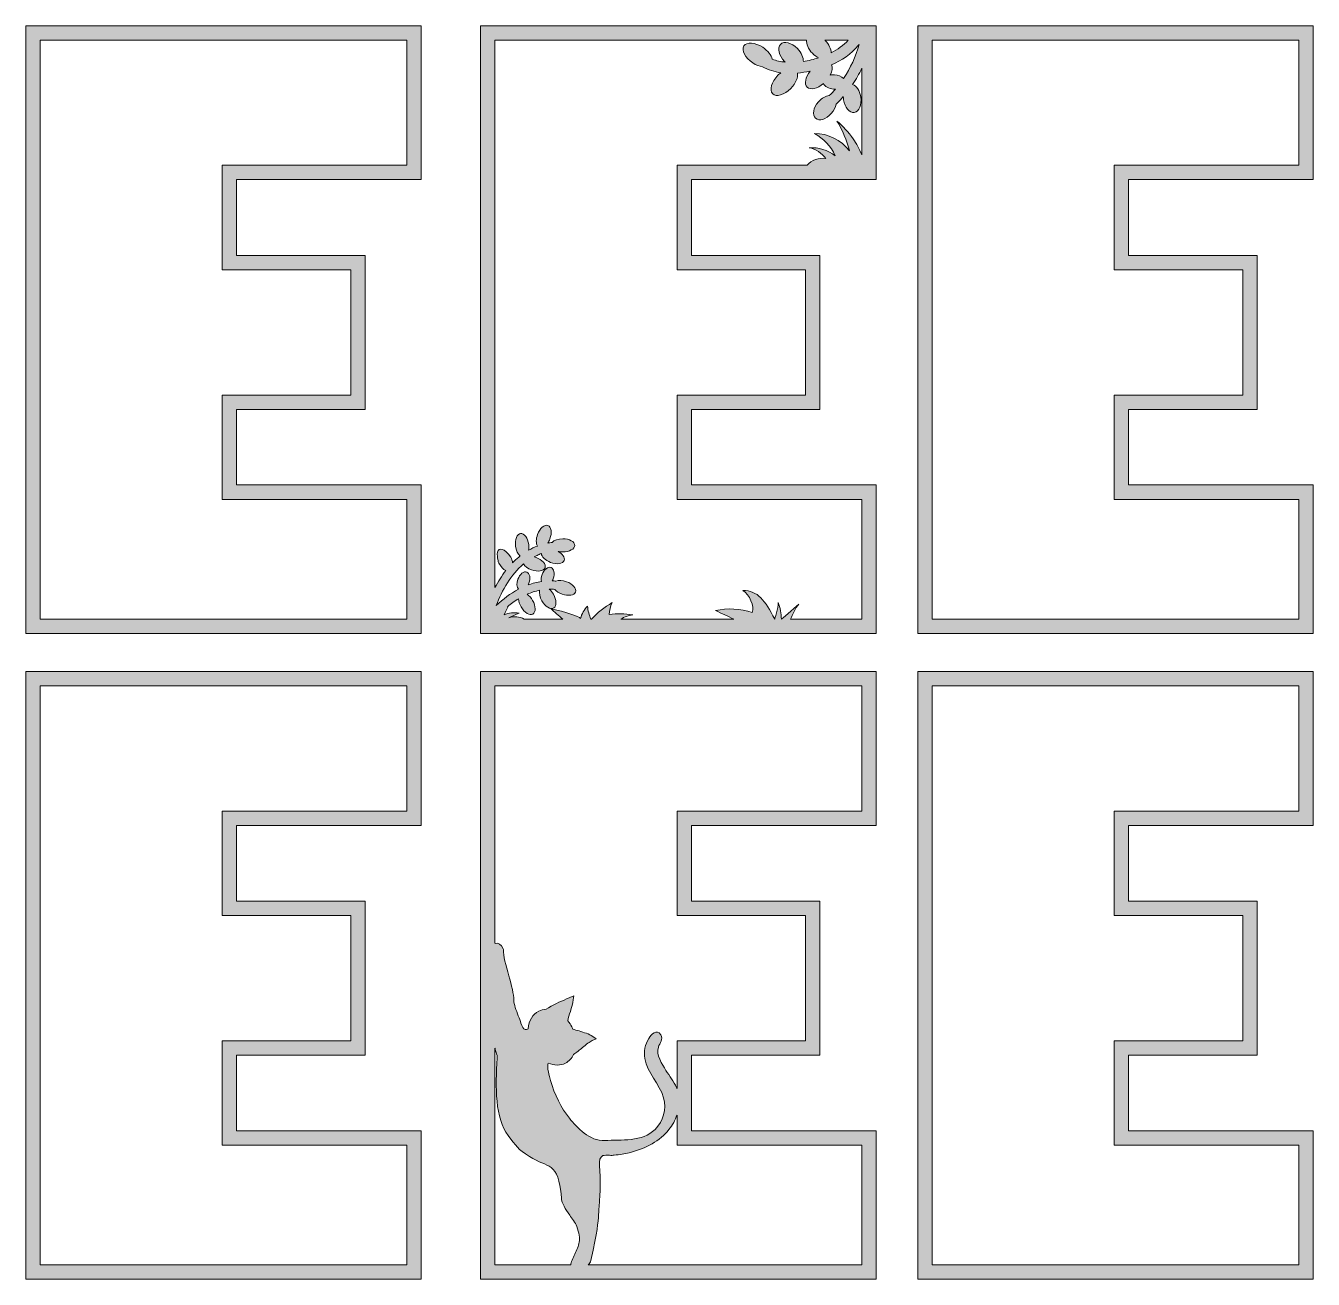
# Model space of a CAD drawing. Header units: millimetres. Extents: x 10 to 564, y -269 to -8.
# Drawn here: x 10.4 to 279.6, y -269.4 to -7.5 of the extents above; entities that cross this region are included whole.
import ezdxf

# ---------------------------------------------------------------- set-up
doc = ezdxf.new("R2010")
doc.units = ezdxf.units.MM
doc.header["$MEASUREMENT"] = 0
for name, color, linetype in [('L_1', 7, 'Continuous'), ('L_2', 7, 'Continuous'), ('Layer 2', 7, 'Continuous'), ('Layer 4', 7, 'Continuous'), ('Layer 5', 7, 'Continuous'), ('Layer 6', 7, 'Continuous')]:
    doc.layers.add(name, color=color, linetype=linetype)

msp = doc.modelspace()

# ---------------------------------------------------------------- hatches: boundary and pattern name
at = {"layer": 'L_1'}
h = msp.add_hatch(color=2, dxfattribs=at)
h.dxf.hatch_style = 2
h.paths.add_polyline_path([(279.57, -7.5), (196.87, -7.5), (196.87, -134.5), (279.57, -134.5), (279.57, -103.47), (240.93, -103.47), (240.93, -87.68), (267.82, -87.68), (267.82, -55.53), (240.93, -55.53), (240.93, -39.66), (279.57, -39.66)])
h.paths.add_polyline_path([(276.57, -10.5), (276.57, -36.66), (240.93, -36.66), (237.93, -36.66), (237.93, -39.66), (237.93, -55.53), (237.93, -58.53), (240.93, -58.53), (264.82, -58.53), (264.82, -84.68), (240.93, -84.68), (237.93, -84.68), (237.93, -87.68), (237.93, -103.47), (237.93, -106.47), (240.93, -106.47), (276.57, -106.47), (276.57, -131.5), (199.87, -131.5), (199.87, -10.5)])
at = {"layer": 'L_2'}
h = msp.add_hatch(color=1, dxfattribs=at)
h.dxf.hatch_style = 2
h.paths.add_polyline_path([(188.19, -39.66), (188.19, -7.5), (105.48, -7.5), (105.48, -134.5), (188.19, -134.5), (188.19, -103.47), (149.55, -103.47), (149.55, -87.68), (176.44, -87.68), (176.44, -55.53), (149.55, -55.53), (149.55, -39.66)])
edge = h.paths.add_edge_path()
edge.add_spline(control_points=[(184.45, -11.62), (184.51, -11.55), (184.57, -11.47), (184.63, -11.4), (183.93, -13.94), (182.81, -16.34), (181.35, -18.51), (180.95, -18.09), (180.25, -17.79), (179.45, -17.74), (179.14, -17.73), (178.84, -17.75), (178.56, -17.81), (178.98, -17), (179.09, -16.21), (178.84, -15.67), (180.98, -14.75), (182.94, -13.44), (184.45, -11.62)], knot_values=[0, 0, 0, 0, 1, 1, 1, 2, 2, 2, 3, 3, 3, 4, 4, 4, 5, 5, 5, 6, 6, 6, 6], degree=3, periodic=1)
edge = h.paths.add_edge_path()
edge.add_spline(control_points=[(182.35, -10.5), (181.34, -11.59), (180.11, -12.49), (178.77, -13.17), (178.78, -12.37), (178.34, -11.38), (177.53, -10.55), (177.51, -10.53), (177.49, -10.52), (177.48, -10.5), (177.48, -10.5), (182.35, -10.5), (182.35, -10.5)], knot_values=[0, 0, 0, 0, 1, 1, 1, 2, 2, 2, 3, 3, 3, 4, 4, 4, 4], degree=3, periodic=1)
edge = h.paths.add_edge_path()
edge.add_spline(control_points=[(149.55, -58.53), (149.55, -58.53), (173.44, -58.53), (173.44, -58.53), (173.44, -58.53), (173.44, -84.68), (173.44, -84.68), (173.44, -84.68), (149.55, -84.68), (149.55, -84.68), (149.55, -84.68), (146.55, -84.68), (146.55, -84.68), (146.55, -84.68), (146.55, -87.68), (146.55, -87.68), (146.55, -87.68), (146.55, -103.47), (146.55, -103.47), (146.55, -103.47), (146.55, -106.47), (146.55, -106.47), (146.55, -106.47), (149.55, -106.47), (149.55, -106.47), (149.55, -106.47), (185.19, -106.47), (185.19, -106.47), (185.19, -106.47), (185.19, -131.5), (185.19, -131.5), (185.19, -131.5), (170.24, -131.5), (170.24, -131.5), (170.84, -130.55), (171.16, -129.18), (172.01, -128.37), (170.87, -129.45), (168.37, -131.5), (168.37, -131.5), (168.35, -130.32), (168.11, -129.14), (167.67, -128.04), (167.76, -129.2), (166.97, -131.5), (166.97, -131.5), (164.9, -127.64), (163.51, -125.5), (160.29, -125.52), (161.68, -126.3), (162.84, -128.91), (162.25, -130.09), (159.79, -129.29), (157.11, -129.16), (154.58, -129.71), (155.87, -130.31), (157.16, -130.91), (158.45, -131.5), (158.45, -131.5), (134.78, -131.5), (134.78, -131.5), (135.58, -131.08), (136.38, -130.69), (137.28, -130.63), (135.67, -130.32), (134, -130.29), (132.38, -130.53), (132.4, -129.68), (132.61, -128.82), (133, -128.06), (131.39, -128.99), (129.92, -130.15), (128.64, -131.5), (128.64, -131.5), (128.55, -131.5), (128.55, -131.5), (128.16, -130.65), (127.92, -129.74), (127.84, -128.81), (127.12, -129.51), (126.61, -130.42), (126.39, -131.4), (126.39, -130.86), (120.8, -129.42), (120.15, -129.28), (120.94, -129.95), (121.77, -130.82), (122.68, -131.5), (122.68, -131.5), (114.62, -131.5), (114.62, -131.5), (113.62, -131), (112.44, -130.87), (111.38, -131.2), (112.09, -130.89), (112.8, -130.57), (113.52, -130.26), (112.48, -130.06), (111.38, -130.17), (110.41, -130.58), (110.69, -130), (110.97, -129.43), (111.25, -128.85), (111.2, -128.87), (111.15, -128.89), (111.1, -128.91), (111.84, -128.3), (112.61, -127.74), (113.43, -127.24), (113.44, -127.76), (113.62, -128.37), (113.96, -128.96), (114.66, -130.16), (115.75, -130.82), (116.41, -130.44), (117.07, -130.06), (117.04, -128.78), (116.35, -127.58), (116.03, -127.03), (115.62, -126.59), (115.21, -126.31), (116.05, -125.94), (116.93, -125.65), (117.82, -125.47), (117.69, -126.05), (117.85, -126.89), (118.31, -127.69), (119, -128.89), (120.1, -129.55), (120.76, -129.17), (121.42, -128.79), (121.39, -127.51), (120.7, -126.31), (120.45, -125.88), (120.14, -125.52), (119.83, -125.25), (120.22, -125.24), (120.62, -125.26), (121.01, -125.3), (121.35, -125.68), (121.88, -126.03), (122.52, -126.26), (123.82, -126.74), (125.08, -126.55), (125.34, -125.84), (125.61, -125.12), (124.77, -124.16), (123.47, -123.68), (122.62, -123.37), (121.79, -123.34), (121.24, -123.56), (120.97, -123.53), (120.71, -123.52), (120.45, -123.51), (120.53, -123.37), (120.6, -123.21), (120.66, -123.05), (121.04, -122), (120.84, -120.95), (120.21, -120.72), (119.57, -120.49), (118.74, -121.15), (118.35, -122.2), (118.16, -122.71), (118.12, -123.23), (118.19, -123.64), (117.25, -123.78), (116.32, -124.02), (115.43, -124.35), (115.48, -124.24), (115.54, -124.12), (115.58, -123.99), (115.97, -122.94), (115.77, -121.9), (115.13, -121.67), (114.5, -121.43), (113.67, -122.09), (113.28, -123.15), (112.96, -124), (113.04, -124.83), (113.42, -125.25), (111.71, -126.15), (110.13, -127.33), (108.73, -128.67), (110.02, -125.41), (111.78, -122.21), (114.43, -119.98), (114.74, -120.46), (115.35, -120.92), (116.13, -121.2), (117.43, -121.68), (118.69, -121.49), (118.96, -120.78), (119.22, -120.06), (118.38, -119.1), (117.08, -118.62), (116.94, -118.56), (116.79, -118.52), (116.65, -118.48), (116.85, -118.37), (117.06, -118.27), (117.28, -118.17), (117.58, -118.03), (117.88, -117.91), (118.19, -117.79), (118.22, -118.46), (118.99, -119.23), (120.12, -119.65), (121.42, -120.13), (122.68, -119.93), (122.94, -119.22), (123.16, -118.63), (122.63, -117.87), (121.7, -117.36), (122, -117.42), (122.33, -117.46), (122.67, -117.46), (124.05, -117.46), (125.17, -116.84), (125.17, -116.08), (125.17, -115.32), (124.05, -114.71), (122.67, -114.71), (121.69, -114.71), (120.84, -115.02), (120.43, -115.47), (120.13, -115.5), (119.84, -115.55), (119.55, -115.6), (119.71, -115.35), (119.86, -115.06), (119.97, -114.75), (120.45, -113.45), (120.26, -112.19), (119.55, -111.92), (118.83, -111.66), (117.87, -112.5), (117.39, -113.8), (117.04, -114.76), (117.05, -115.69), (117.36, -116.23), (116.72, -116.47), (116.1, -116.77), (115.51, -117.11), (115.57, -116.75), (115.58, -116.34), (115.53, -115.92), (115.36, -114.54), (114.61, -113.5), (113.85, -113.6), (113.1, -113.69), (112.62, -114.88), (112.79, -116.25), (112.91, -117.16), (113.27, -117.93), (113.73, -118.31), (113.64, -118.38), (113.54, -118.45), (113.45, -118.53), (113, -118.9), (112.58, -119.3), (112.17, -119.72), (112.1, -119.35), (112.02, -118.92), (111.77, -118.54), (110.52, -116.64), (109.23, -116.47), (109.01, -117.51), (108.89, -118.09), (109.01, -118.62), (109.13, -119.25), (109.15, -119.33), (109.17, -119.41), (109.18, -119.5), (109.22, -119.59), (109.26, -119.69), (109.31, -119.79), (109.69, -120.54), (110.23, -121.1), (110.75, -121.34), (109.88, -122.46), (109.14, -123.66), (108.48, -124.92), (108.48, -124.92), (108.48, -10.5), (108.48, -10.5), (108.48, -10.5), (173.62, -10.5), (173.62, -10.5), (173.55, -11.32), (173.99, -12.38), (174.86, -13.26), (175.26, -13.68), (175.71, -14), (176.16, -14.21), (175.13, -14.54), (174.06, -14.8), (172.96, -14.98), (173.01, -14.17), (172.57, -13.13), (171.72, -12.27), (170.5, -11.03), (168.92, -10.63), (168.18, -11.39), (167.44, -12.14), (167.83, -13.75), (169.05, -14.99), (169.09, -15.03), (169.14, -15.07), (169.18, -15.11), (168.24, -15.02), (167.32, -14.82), (166.45, -14.48), (166.26, -13.66), (165.54, -12.71), (164.46, -12), (162.86, -10.95), (161.1, -10.83), (160.53, -11.73), (159.96, -12.63), (160.79, -14.21), (162.39, -15.26), (163.07, -15.71), (163.78, -15.98), (164.41, -16.09), (165.63, -16.75), (166.92, -17.13), (168.25, -17.32), (168.04, -17.48), (167.84, -17.66), (167.64, -17.86), (166.29, -19.23), (165.8, -20.95), (166.55, -21.71), (167.29, -22.47), (168.99, -21.98), (170.33, -20.61), (171.38, -19.54), (171.91, -18.26), (171.73, -17.38), (172.62, -17.31), (173.5, -17.18), (174.36, -17.01), (173.39, -18.26), (173.11, -19.65), (173.76, -20.31), (174.43, -21), (175.88, -20.65), (177.14, -19.57), (177.41, -20.19), (178.26, -20.67), (179.29, -20.73), (179.42, -20.73), (179.54, -20.73), (179.66, -20.72), (179.25, -21.2), (178.82, -21.66), (178.37, -22.1), (177.65, -22.16), (176.8, -22.61), (176.11, -23.39), (175.03, -24.61), (174.76, -26.15), (175.51, -26.83), (176.25, -27.52), (177.73, -27.08), (178.81, -25.86), (179.36, -25.24), (179.7, -24.53), (179.8, -23.9), (180.33, -23.39), (180.84, -22.85), (181.32, -22.3), (181.32, -22.51), (181.34, -22.73), (181.37, -22.95), (181.62, -24.57), (182.63, -25.76), (183.62, -25.6), (184.61, -25.45), (185.21, -24), (184.96, -22.38), (184.76, -21.06), (184.05, -20.03), (183.26, -19.77), (183.99, -18.7), (184.63, -17.56), (185.19, -16.39), (185.19, -16.39), (185.19, -34.46), (185.19, -34.46), (184.7, -33.29), (184.09, -32.17), (183.37, -31.12), (182.42, -29.74), (181.28, -28.48), (179.99, -27.41), (181.16, -29.34), (182.04, -31.46), (182.59, -33.66), (180.89, -31.39), (178.1, -29.99), (175.27, -29.99), (177.16, -31.04), (178.72, -32.7), (179.64, -34.66), (178.08, -33.49), (176.11, -32.89), (174.16, -32.98), (175.55, -33.27), (176.81, -34.1), (177.64, -35.24), (176.21, -35.01), (174.69, -35.58), (173.73, -36.66), (173.73, -36.66), (149.55, -36.66), (149.55, -36.66), (149.55, -36.66), (146.55, -36.66), (146.55, -36.66), (146.55, -36.66), (146.55, -39.66), (146.55, -39.66), (146.55, -39.66), (146.55, -55.53), (146.55, -55.53), (146.55, -55.53), (146.55, -58.53), (146.55, -58.53), (146.55, -58.53), (149.55, -58.53), (149.55, -58.53)], knot_values=[0, 0, 0, 0, 1, 1, 1, 2, 2, 2, 3, 3, 3, 4, 4, 4, 5, 5, 5, 6, 6, 6, 7, 7, 7, 8, 8, 8, 9, 9, 9, 10, 10, 10, 11, 11, 11, 12, 12, 12, 13, 13, 13, 14, 14, 14, 15, 15, 15, 16, 16, 16, 17, 17, 17, 18, 18, 18, 19, 19, 19, 20, 20, 20, 21, 21, 21, 22, 22, 22, 23, 23, 23, 24, 24, 24, 25, 25, 25, 26, 26, 26, 27, 27, 27, 28, 28, 28, 29, 29, 29, 30, 30, 30, 31, 31, 31, 32, 32, 32, 33, 33, 33, 34, 34, 34, 35, 35, 35, 36, 36, 36, 37, 37, 37, 38, 38, 38, 39, 39, 39, 40, 40, 40, 41, 41, 41, 42, 42, 42, 43, 43, 43, 44, 44, 44, 45, 45, 45, 46, 46, 46, 47, 47, 47, 48, 48, 48, 49, 49, 49, 50, 50, 50, 51, 51, 51, 52, 52, 52, 53, 53, 53, 54, 54, 54, 55, 55, 55, 56, 56, 56, 57, 57, 57, 58, 58, 58, 59, 59, 59, 60, 60, 60, 61, 61, 61, 62, 62, 62, 63, 63, 63, 64, 64, 64, 65, 65, 65, 66, 66, 66, 67, 67, 67, 68, 68, 68, 69, 69, 69, 70, 70, 70, 71, 71, 71, 72, 72, 72, 73, 73, 73, 74, 74, 74, 75, 75, 75, 76, 76, 76, 77, 77, 77, 78, 78, 78, 79, 79, 79, 80, 80, 80, 81, 81, 81, 82, 82, 82, 83, 83, 83, 84, 84, 84, 85, 85, 85, 86, 86, 86, 87, 87, 87, 88, 88, 88, 89, 89, 89, 90, 90, 90, 91, 91, 91, 92, 92, 92, 93, 93, 93, 94, 94, 94, 95, 95, 95, 96, 96, 96, 97, 97, 97, 98, 98, 98, 99, 99, 99, 100, 100, 100, 101, 101, 101, 102, 102, 102, 103, 103, 103, 104, 104, 104, 105, 105, 105, 106, 106, 106, 107, 107, 107, 108, 108, 108, 109, 109, 109, 110, 110, 110, 111, 111, 111, 112, 112, 112, 113, 113, 113, 114, 114, 114, 115, 115, 115, 116, 116, 116, 117, 117, 117, 118, 118, 118, 119, 119, 119, 120, 120, 120, 121, 121, 121, 122, 122, 122, 123, 123, 123, 124, 124, 124, 125, 125, 125, 126, 126, 126, 127, 127, 127, 128, 128, 128, 129, 129, 129, 130, 130, 130, 131, 131, 131, 132, 132, 132, 133, 133, 133, 134, 134, 134, 135, 135, 135, 136, 136, 136, 137, 137, 137, 138, 138, 138, 139, 139, 139, 140, 140, 140, 141, 141, 141, 142, 142, 142, 143, 143, 143, 144, 144, 144, 144], degree=3, periodic=1)
at = {"layer": 'Layer 2'}
h = msp.add_hatch(color=2, dxfattribs=at)
h.dxf.hatch_style = 2
h.paths.add_polyline_path([(93.08, -7.5), (10.37, -7.5), (10.37, -134.5), (93.08, -134.5), (93.08, -103.47), (54.43, -103.47), (54.43, -87.68), (81.33, -87.68), (81.33, -55.53), (54.43, -55.53), (54.43, -39.66), (93.08, -39.66)])
h.paths.add_polyline_path([(90.08, -10.5), (90.08, -36.66), (54.43, -36.66), (51.43, -36.66), (51.43, -39.66), (51.43, -55.53), (51.43, -58.53), (54.43, -58.53), (78.33, -58.53), (78.33, -84.68), (54.43, -84.68), (51.43, -84.68), (51.43, -87.68), (51.43, -103.47), (51.43, -106.47), (54.43, -106.47), (90.08, -106.47), (90.08, -131.5), (13.37, -131.5), (13.37, -10.5)])
at = {"layer": 'Layer 4'}
h = msp.add_hatch(color=2, dxfattribs=at)
h.dxf.hatch_style = 2
h.paths.add_polyline_path([(279.57, -142.45), (196.87, -142.45), (196.87, -269.45), (279.57, -269.45), (279.57, -238.42), (240.93, -238.42), (240.93, -222.63), (267.82, -222.63), (267.82, -190.47), (240.93, -190.47), (240.93, -174.61), (279.57, -174.61)])
h.paths.add_polyline_path([(276.57, -145.45), (276.57, -171.61), (240.93, -171.61), (237.93, -171.61), (237.93, -174.61), (237.93, -190.47), (237.93, -193.47), (240.93, -193.47), (264.82, -193.47), (264.82, -219.63), (240.93, -219.63), (237.93, -219.63), (237.93, -222.63), (237.93, -238.42), (237.93, -241.42), (240.93, -241.42), (276.57, -241.42), (276.57, -266.45), (199.87, -266.45), (199.87, -145.45)])
at = {"layer": 'Layer 5'}
h = msp.add_hatch(color=1, dxfattribs=at)
h.dxf.hatch_style = 2
h.paths.add_polyline_path([(188.19, -174.61), (188.19, -142.45), (105.48, -142.45), (105.48, -269.45), (188.19, -269.45), (188.19, -238.42), (149.55, -238.42), (149.55, -222.63), (176.44, -222.63), (176.44, -190.47), (149.55, -190.47), (149.55, -174.61)])
edge = h.paths.add_edge_path()
edge.add_spline(control_points=[(126.1, -261.7), (125.97, -262.53), (125.58, -263.35), (125.16, -264.22), (124.97, -264.62), (124.77, -265.03), (124.59, -265.46), (124.42, -265.86), (124.36, -266.18), (124.37, -266.45), (124.37, -266.45), (108.48, -266.45), (108.48, -266.45), (108.48, -266.45), (108.48, -221.19), (108.48, -221.19), (108.49, -221.21), (108.5, -221.23), (108.5, -221.26), (108.56, -221.53), (108.65, -221.79), (108.73, -222.04), (108.87, -222.47), (109, -222.88), (108.97, -223.24), (108.52, -229.28), (108.52, -235.87), (111.25, -239.44), (112.95, -241.66), (113.2, -242.2), (115.69, -243.82), (119.58, -246.35), (121.74, -244.59), (122.36, -252.4), (122.46, -253.73), (123.21, -254.67), (124.11, -256.06), (124.6, -256.82), (125.3, -257.56), (125.6, -258.42), (126.07, -259.78), (126.23, -260.85), (126.1, -261.7)], knot_values=[0, 0, 0, 0, 1, 1, 1, 2, 2, 2, 3, 3, 3, 4, 4, 4, 5, 5, 5, 6, 6, 6, 7, 7, 7, 8, 8, 8, 9, 9, 9, 10, 10, 10, 11, 11, 11, 12, 12, 12, 13, 13, 13, 14, 14, 14, 14], degree=3, periodic=1)
edge = h.paths.add_edge_path()
edge.add_spline(control_points=[(185.19, -241.42), (185.19, -241.42), (185.19, -266.45), (185.19, -266.45), (185.19, -266.45), (128, -266.45), (128, -266.45), (128.23, -266.19), (128.42, -265.89), (128.53, -265.55), (128.53, -265.55), (128.54, -265.5), (128.54, -265.5), (129.94, -259.16), (130.02, -257.83), (130.15, -255.82), (130.18, -255.37), (130.21, -254.89), (130.26, -254.31), (130.55, -250.79), (130.56, -249.02), (130.31, -245.67), (130.23, -244.64), (130.49, -243.94), (131.06, -243.61), (131.25, -243.52), (132.04, -243.54), (132.46, -243.55), (132.84, -243.56), (133.16, -243.57), (133.4, -243.54), (134.56, -243.4), (135.59, -243.22), (136.56, -243), (140.13, -242.15), (143, -240.49), (144.86, -238.19), (145.61, -237.26), (146.18, -236.21), (146.55, -235.13), (146.55, -235.13), (146.55, -241.42), (146.55, -241.42), (146.55, -241.42), (185.19, -241.42), (185.19, -241.42)], knot_values=[0, 0, 0, 0, 1, 1, 1, 2, 2, 2, 3, 3, 3, 4, 4, 4, 5, 5, 5, 6, 6, 6, 7, 7, 7, 8, 8, 8, 9, 9, 9, 10, 10, 10, 11, 11, 11, 12, 12, 12, 13, 13, 13, 14, 14, 14, 15, 15, 15, 15], degree=3, periodic=1)
edge = h.paths.add_edge_path()
edge.add_spline(control_points=[(173.44, -193.47), (173.44, -193.47), (173.44, -219.63), (173.44, -219.63), (173.44, -219.63), (146.55, -219.63), (146.55, -219.63), (146.55, -219.63), (146.55, -229.62), (146.55, -229.62), (146.51, -229.53), (146.48, -229.45), (146.45, -229.37), (145.91, -228.1), (144.94, -226.98), (144.23, -225.82), (143.44, -224.53), (142.12, -222.52), (142.65, -220.95), (142.94, -220.08), (143.71, -219.3), (143.13, -218.36), (142.33, -217.07), (141.14, -218.29), (140.63, -219.14), (139.88, -220.38), (139.57, -221.89), (139.81, -223.33), (140.29, -226.33), (142.91, -228.59), (143.72, -231.53), (144.37, -233.89), (143.72, -236.43), (141.96, -238.15), (139.24, -240.8), (134.92, -240.25), (131.45, -240.47), (128.29, -240.68), (125.58, -237.66), (124.08, -235.82), (122.35, -233.7), (120.87, -230.75), (120.12, -227.93), (120.12, -227.93), (120.04, -227.64), (120.04, -227.64), (119.63, -226.11), (119.32, -224.96), (119.62, -224.29), (120.87, -224.83), (122.16, -224.84), (123.22, -224.3), (123.96, -223.92), (124.55, -223.29), (124.93, -222.47), (125.55, -222.05), (126.17, -221.54), (126.78, -221.04), (127.55, -220.4), (128.29, -219.8), (128.82, -219.56), (128.82, -219.56), (129.62, -219.2), (129.62, -219.2), (129.62, -219.2), (128.91, -218.69), (128.91, -218.69), (128.18, -218.18), (127.1, -217.87), (126.06, -217.57), (125.6, -217.44), (125.16, -217.32), (124.78, -217.18), (124.7, -217.02), (124.63, -216.87), (124.56, -216.73), (124.32, -216.26), (124.04, -215.82), (123.72, -215.42), (123.83, -214.84), (124.04, -214.15), (124.25, -213.49), (124.51, -212.65), (124.78, -211.79), (124.86, -211.08), (124.86, -211.08), (124.96, -210.21), (124.96, -210.21), (124.96, -210.21), (124.16, -210.57), (124.16, -210.57), (123.94, -210.66), (123.7, -210.77), (123.45, -210.88), (122.13, -211.45), (120.51, -212.16), (119.17, -213.03), (118.61, -213.06), (118.09, -213.19), (117.62, -213.43), (116.36, -214.08), (115.57, -215.41), (115.44, -217.09), (115.18, -217.26), (114.96, -217.33), (114.78, -217.27), (114.45, -217.17), (114.12, -216.66), (113.9, -215.91), (113.77, -215.46), (113.57, -214.93), (113.35, -214.38), (112.92, -213.26), (112.43, -211.99), (112.44, -211.12), (112.45, -209.96), (111.92, -208.04), (111.36, -206.01), (110.79, -203.92), (110.19, -201.76), (110.26, -200.66), (110.26, -200.66), (110.27, -200.52), (110.27, -200.52), (110.27, -200.52), (110.21, -200.39), (110.21, -200.39), (109.69, -199.42), (109.23, -199.11), (108.58, -199.27), (108.58, -199.27), (108.48, -199.24), (108.48, -199.24), (108.48, -199.24), (108.48, -145.45), (108.48, -145.45), (108.48, -145.45), (185.19, -145.45), (185.19, -145.45), (185.19, -145.45), (185.19, -171.61), (185.19, -171.61), (185.19, -171.61), (146.55, -171.61), (146.55, -171.61), (146.55, -171.61), (146.55, -193.47), (146.55, -193.47), (146.55, -193.47), (173.44, -193.47), (173.44, -193.47)], knot_values=[0, 0, 0, 0, 1, 1, 1, 2, 2, 2, 3, 3, 3, 4, 4, 4, 5, 5, 5, 6, 6, 6, 7, 7, 7, 8, 8, 8, 9, 9, 9, 10, 10, 10, 11, 11, 11, 12, 12, 12, 13, 13, 13, 14, 14, 14, 15, 15, 15, 16, 16, 16, 17, 17, 17, 18, 18, 18, 19, 19, 19, 20, 20, 20, 21, 21, 21, 22, 22, 22, 23, 23, 23, 24, 24, 24, 25, 25, 25, 26, 26, 26, 27, 27, 27, 28, 28, 28, 29, 29, 29, 30, 30, 30, 31, 31, 31, 32, 32, 32, 33, 33, 33, 34, 34, 34, 35, 35, 35, 36, 36, 36, 37, 37, 37, 38, 38, 38, 39, 39, 39, 40, 40, 40, 41, 41, 41, 42, 42, 42, 43, 43, 43, 44, 44, 44, 45, 45, 45, 46, 46, 46, 47, 47, 47, 48, 48, 48, 49, 49, 49, 50, 50, 50, 50], degree=3, periodic=1)
at = {"layer": 'Layer 6'}
h = msp.add_hatch(color=2, dxfattribs=at)
h.dxf.hatch_style = 2
h.paths.add_polyline_path([(93.08, -142.45), (10.37, -142.45), (10.37, -269.45), (93.08, -269.45), (93.08, -238.42), (54.43, -238.42), (54.43, -222.63), (81.33, -222.63), (81.33, -190.47), (54.43, -190.47), (54.43, -174.61), (93.08, -174.61)])
h.paths.add_polyline_path([(90.08, -145.45), (90.08, -171.61), (54.43, -171.61), (51.43, -171.61), (51.43, -174.61), (51.43, -190.47), (51.43, -193.47), (54.43, -193.47), (78.33, -193.47), (78.33, -219.63), (54.43, -219.63), (51.43, -219.63), (51.43, -222.63), (51.43, -238.42), (51.43, -241.42), (54.43, -241.42), (90.08, -241.42), (90.08, -266.45), (13.37, -266.45), (13.37, -145.45)])

# ---------------------------------------------------------------- linework, layer by layer
at = {"layer": 'L_1', "lineweight": 0}
for points in [[(279.57, -7.5), (196.87, -7.5), (196.87, -134.5), (279.57, -134.5), (279.57, -103.47), (240.93, -103.47), (240.93, -87.68), (267.82, -87.68), (267.82, -55.53), (240.93, -55.53), (240.93, -39.66), (279.57, -39.66), (279.57, -7.5), (279.57, -7.5)], [(276.57, -10.5), (276.57, -36.66), (240.93, -36.66), (237.93, -36.66), (237.93, -39.66), (237.93, -55.53), (237.93, -58.53), (240.93, -58.53), (264.82, -58.53), (264.82, -84.68), (240.93, -84.68), (237.93, -84.68), (237.93, -87.68), (237.93, -103.47), (237.93, -106.47), (240.93, -106.47), (276.57, -106.47), (276.57, -131.5), (199.87, -131.5), (199.87, -10.5), (276.57, -10.5)]]:
    msp.add_lwpolyline(points, dxfattribs=at)
at = {"layer": 'L_2', "lineweight": 0}
msp.add_lwpolyline([(188.19, -39.66), (188.19, -7.5), (105.48, -7.5), (105.48, -134.5), (188.19, -134.5), (188.19, -103.47), (149.55, -103.47), (149.55, -87.68), (176.44, -87.68), (176.44, -55.53), (149.55, -55.53), (149.55, -39.66), (188.19, -39.66)], dxfattribs=at)
for points, knots in [([(149.55, -58.53), (149.55, -58.53), (173.44, -58.53), (173.44, -58.53), (173.44, -58.53), (173.44, -84.68), (173.44, -84.68), (173.44, -84.68), (149.55, -84.68), (149.55, -84.68), (149.55, -84.68), (146.55, -84.68), (146.55, -84.68), (146.55, -84.68), (146.55, -87.68), (146.55, -87.68), (146.55, -87.68), (146.55, -103.47), (146.55, -103.47), (146.55, -103.47), (146.55, -106.47), (146.55, -106.47), (146.55, -106.47), (149.55, -106.47), (149.55, -106.47), (149.55, -106.47), (185.19, -106.47), (185.19, -106.47), (185.19, -106.47), (185.19, -131.5), (185.19, -131.5), (185.19, -131.5), (170.24, -131.5), (170.24, -131.5), (170.84, -130.55), (171.16, -129.18), (172.01, -128.37), (170.87, -129.45), (168.37, -131.5), (168.37, -131.5), (168.35, -130.32), (168.11, -129.14), (167.67, -128.04), (167.76, -129.2), (166.97, -131.5), (166.97, -131.5), (164.9, -127.64), (163.51, -125.5), (160.29, -125.52), (161.68, -126.3), (162.84, -128.91), (162.25, -130.09), (159.79, -129.29), (157.11, -129.16), (154.58, -129.71), (155.87, -130.31), (157.16, -130.91), (158.45, -131.5), (158.45, -131.5), (134.78, -131.5), (134.78, -131.5), (135.58, -131.08), (136.38, -130.69), (137.28, -130.63), (135.67, -130.32), (134, -130.29), (132.38, -130.53), (132.4, -129.68), (132.61, -128.82), (133, -128.06), (131.39, -128.99), (129.92, -130.15), (128.64, -131.5), (128.64, -131.5), (128.55, -131.5), (128.55, -131.5), (128.16, -130.65), (127.92, -129.74), (127.84, -128.81), (127.12, -129.51), (126.61, -130.42), (126.39, -131.4), (126.39, -130.86), (120.8, -129.42), (120.15, -129.28), (120.94, -129.95), (121.77, -130.82), (122.68, -131.5), (122.68, -131.5), (114.62, -131.5), (114.62, -131.5), (113.62, -131), (112.44, -130.87), (111.38, -131.2), (112.09, -130.89), (112.8, -130.57), (113.52, -130.26), (112.48, -130.06), (111.38, -130.17), (110.41, -130.58), (110.69, -130), (110.97, -129.43), (111.25, -128.85), (111.2, -128.87), (111.15, -128.89), (111.1, -128.91), (111.84, -128.3), (112.61, -127.74), (113.43, -127.24), (113.44, -127.76), (113.62, -128.37), (113.96, -128.96), (114.66, -130.16), (115.75, -130.82), (116.41, -130.44), (117.07, -130.06), (117.04, -128.78), (116.35, -127.58), (116.03, -127.03), (115.62, -126.59), (115.21, -126.31), (116.05, -125.94), (116.93, -125.65), (117.82, -125.47), (117.69, -126.05), (117.85, -126.89), (118.31, -127.69), (119, -128.89), (120.1, -129.55), (120.76, -129.17), (121.42, -128.79), (121.39, -127.51), (120.7, -126.31), (120.45, -125.88), (120.14, -125.52), (119.83, -125.25), (120.22, -125.24), (120.62, -125.26), (121.01, -125.3), (121.35, -125.68), (121.88, -126.03), (122.52, -126.26), (123.82, -126.74), (125.08, -126.55), (125.34, -125.84), (125.61, -125.12), (124.77, -124.16), (123.47, -123.68), (122.62, -123.37), (121.79, -123.34), (121.24, -123.56), (120.97, -123.53), (120.71, -123.52), (120.45, -123.51), (120.53, -123.37), (120.6, -123.21), (120.66, -123.05), (121.04, -122), (120.84, -120.95), (120.21, -120.72), (119.57, -120.49), (118.74, -121.15), (118.35, -122.2), (118.16, -122.71), (118.12, -123.23), (118.19, -123.64), (117.25, -123.78), (116.32, -124.02), (115.43, -124.35), (115.48, -124.24), (115.54, -124.12), (115.58, -123.99), (115.97, -122.94), (115.77, -121.9), (115.13, -121.67), (114.5, -121.43), (113.67, -122.09), (113.28, -123.15), (112.96, -124), (113.04, -124.83), (113.42, -125.25), (111.71, -126.15), (110.13, -127.33), (108.73, -128.67), (110.02, -125.41), (111.78, -122.21), (114.43, -119.98), (114.74, -120.46), (115.35, -120.92), (116.13, -121.2), (117.43, -121.68), (118.69, -121.49), (118.96, -120.78), (119.22, -120.06), (118.38, -119.1), (117.08, -118.62), (116.94, -118.56), (116.79, -118.52), (116.65, -118.48), (116.85, -118.37), (117.06, -118.27), (117.28, -118.17), (117.58, -118.03), (117.88, -117.91), (118.19, -117.79), (118.22, -118.46), (118.99, -119.23), (120.12, -119.65), (121.42, -120.13), (122.68, -119.93), (122.94, -119.22), (123.16, -118.63), (122.63, -117.87), (121.7, -117.36), (122, -117.42), (122.33, -117.46), (122.67, -117.46), (124.05, -117.46), (125.17, -116.84), (125.17, -116.08), (125.17, -115.32), (124.05, -114.71), (122.67, -114.71), (121.69, -114.71), (120.84, -115.02), (120.43, -115.47), (120.13, -115.5), (119.84, -115.55), (119.55, -115.6), (119.71, -115.35), (119.86, -115.06), (119.97, -114.75), (120.45, -113.45), (120.26, -112.19), (119.55, -111.92), (118.83, -111.66), (117.87, -112.5), (117.39, -113.8), (117.04, -114.76), (117.05, -115.69), (117.36, -116.23), (116.72, -116.47), (116.1, -116.77), (115.51, -117.11), (115.57, -116.75), (115.58, -116.34), (115.53, -115.92), (115.36, -114.54), (114.61, -113.5), (113.85, -113.6), (113.1, -113.69), (112.62, -114.88), (112.79, -116.25), (112.91, -117.16), (113.27, -117.93), (113.73, -118.31), (113.64, -118.38), (113.54, -118.45), (113.45, -118.53), (113, -118.9), (112.58, -119.3), (112.17, -119.72), (112.1, -119.35), (112.02, -118.92), (111.77, -118.54), (110.52, -116.64), (109.23, -116.47), (109.01, -117.51), (108.89, -118.09), (109.01, -118.62), (109.13, -119.25), (109.15, -119.33), (109.17, -119.41), (109.18, -119.5), (109.22, -119.59), (109.26, -119.69), (109.31, -119.79), (109.69, -120.54), (110.23, -121.1), (110.75, -121.34), (109.88, -122.46), (109.14, -123.66), (108.48, -124.92), (108.48, -124.92), (108.48, -10.5), (108.48, -10.5), (108.48, -10.5), (173.62, -10.5), (173.62, -10.5), (173.55, -11.32), (173.99, -12.38), (174.86, -13.26), (175.26, -13.68), (175.71, -14), (176.16, -14.21), (175.13, -14.54), (174.06, -14.8), (172.96, -14.98), (173.01, -14.17), (172.57, -13.13), (171.72, -12.27), (170.5, -11.03), (168.92, -10.63), (168.18, -11.39), (167.44, -12.14), (167.83, -13.75), (169.05, -14.99), (169.09, -15.03), (169.14, -15.07), (169.18, -15.11), (168.24, -15.02), (167.32, -14.82), (166.45, -14.48), (166.26, -13.66), (165.54, -12.71), (164.46, -12), (162.86, -10.95), (161.1, -10.83), (160.53, -11.73), (159.96, -12.63), (160.79, -14.21), (162.39, -15.26), (163.07, -15.71), (163.78, -15.98), (164.41, -16.09), (165.63, -16.75), (166.92, -17.13), (168.25, -17.32), (168.04, -17.48), (167.84, -17.66), (167.64, -17.86), (166.29, -19.23), (165.8, -20.95), (166.55, -21.71), (167.29, -22.47), (168.99, -21.98), (170.33, -20.61), (171.38, -19.54), (171.91, -18.26), (171.73, -17.38), (172.62, -17.31), (173.5, -17.18), (174.36, -17.01), (173.39, -18.26), (173.11, -19.65), (173.76, -20.31), (174.43, -21), (175.88, -20.65), (177.14, -19.57), (177.41, -20.19), (178.26, -20.67), (179.29, -20.73), (179.42, -20.73), (179.54, -20.73), (179.66, -20.72), (179.25, -21.2), (178.82, -21.66), (178.37, -22.1), (177.65, -22.16), (176.8, -22.61), (176.11, -23.39), (175.03, -24.61), (174.76, -26.15), (175.51, -26.83), (176.25, -27.52), (177.73, -27.08), (178.81, -25.86), (179.36, -25.24), (179.7, -24.53), (179.8, -23.9), (180.33, -23.39), (180.84, -22.85), (181.32, -22.3), (181.32, -22.51), (181.34, -22.73), (181.37, -22.95), (181.62, -24.57), (182.63, -25.76), (183.62, -25.6), (184.61, -25.45), (185.21, -24), (184.96, -22.38), (184.76, -21.06), (184.05, -20.03), (183.26, -19.77), (183.99, -18.7), (184.63, -17.56), (185.19, -16.39), (185.19, -16.39), (185.19, -34.46), (185.19, -34.46), (184.7, -33.29), (184.09, -32.17), (183.37, -31.12), (182.42, -29.74), (181.28, -28.48), (179.99, -27.41), (181.16, -29.34), (182.04, -31.46), (182.59, -33.66), (180.89, -31.39), (178.1, -29.99), (175.27, -29.99), (177.16, -31.04), (178.72, -32.7), (179.64, -34.66), (178.08, -33.49), (176.11, -32.89), (174.16, -32.98), (175.55, -33.27), (176.81, -34.1), (177.64, -35.24), (176.21, -35.01), (174.69, -35.58), (173.73, -36.66), (173.73, -36.66), (149.55, -36.66), (149.55, -36.66), (149.55, -36.66), (146.55, -36.66), (146.55, -36.66), (146.55, -36.66), (146.55, -39.66), (146.55, -39.66), (146.55, -39.66), (146.55, -55.53), (146.55, -55.53), (146.55, -55.53), (146.55, -58.53), (146.55, -58.53), (146.55, -58.53), (149.55, -58.53), (149.55, -58.53)], [0, 0, 0, 0, 1, 1, 1, 2, 2, 2, 3, 3, 3, 4, 4, 4, 5, 5, 5, 6, 6, 6, 7, 7, 7, 8, 8, 8, 9, 9, 9, 10, 10, 10, 11, 11, 11, 12, 12, 12, 13, 13, 13, 14, 14, 14, 15, 15, 15, 16, 16, 16, 17, 17, 17, 18, 18, 18, 19, 19, 19, 20, 20, 20, 21, 21, 21, 22, 22, 22, 23, 23, 23, 24, 24, 24, 25, 25, 25, 26, 26, 26, 27, 27, 27, 28, 28, 28, 29, 29, 29, 30, 30, 30, 31, 31, 31, 32, 32, 32, 33, 33, 33, 34, 34, 34, 35, 35, 35, 36, 36, 36, 37, 37, 37, 38, 38, 38, 39, 39, 39, 40, 40, 40, 41, 41, 41, 42, 42, 42, 43, 43, 43, 44, 44, 44, 45, 45, 45, 46, 46, 46, 47, 47, 47, 48, 48, 48, 49, 49, 49, 50, 50, 50, 51, 51, 51, 52, 52, 52, 53, 53, 53, 54, 54, 54, 55, 55, 55, 56, 56, 56, 57, 57, 57, 58, 58, 58, 59, 59, 59, 60, 60, 60, 61, 61, 61, 62, 62, 62, 63, 63, 63, 64, 64, 64, 65, 65, 65, 66, 66, 66, 67, 67, 67, 68, 68, 68, 69, 69, 69, 70, 70, 70, 71, 71, 71, 72, 72, 72, 73, 73, 73, 74, 74, 74, 75, 75, 75, 76, 76, 76, 77, 77, 77, 78, 78, 78, 79, 79, 79, 80, 80, 80, 81, 81, 81, 82, 82, 82, 83, 83, 83, 84, 84, 84, 85, 85, 85, 86, 86, 86, 87, 87, 87, 88, 88, 88, 89, 89, 89, 90, 90, 90, 91, 91, 91, 92, 92, 92, 93, 93, 93, 94, 94, 94, 95, 95, 95, 96, 96, 96, 97, 97, 97, 98, 98, 98, 99, 99, 99, 100, 100, 100, 101, 101, 101, 102, 102, 102, 103, 103, 103, 104, 104, 104, 105, 105, 105, 106, 106, 106, 107, 107, 107, 108, 108, 108, 109, 109, 109, 110, 110, 110, 111, 111, 111, 112, 112, 112, 113, 113, 113, 114, 114, 114, 115, 115, 115, 116, 116, 116, 117, 117, 117, 118, 118, 118, 119, 119, 119, 120, 120, 120, 121, 121, 121, 122, 122, 122, 123, 123, 123, 124, 124, 124, 125, 125, 125, 126, 126, 126, 127, 127, 127, 128, 128, 128, 129, 129, 129, 130, 130, 130, 131, 131, 131, 132, 132, 132, 133, 133, 133, 134, 134, 134, 135, 135, 135, 136, 136, 136, 137, 137, 137, 138, 138, 138, 139, 139, 139, 140, 140, 140, 141, 141, 141, 142, 142, 142, 143, 143, 143, 144, 144, 144, 144]), ([(182.35, -10.5), (181.34, -11.59), (180.11, -12.49), (178.77, -13.17), (178.78, -12.37), (178.34, -11.38), (177.53, -10.55), (177.51, -10.53), (177.49, -10.52), (177.48, -10.5), (177.48, -10.5), (182.35, -10.5), (182.35, -10.5)], [0, 0, 0, 0, 1, 1, 1, 2, 2, 2, 3, 3, 3, 4, 4, 4, 4]), ([(184.45, -11.62), (184.51, -11.55), (184.57, -11.47), (184.63, -11.4), (183.93, -13.94), (182.81, -16.34), (181.35, -18.51), (180.95, -18.09), (180.25, -17.79), (179.45, -17.74), (179.14, -17.73), (178.84, -17.75), (178.56, -17.81), (178.98, -17), (179.09, -16.21), (178.84, -15.67), (180.98, -14.75), (182.94, -13.44), (184.45, -11.62)], [0, 0, 0, 0, 1, 1, 1, 2, 2, 2, 3, 3, 3, 4, 4, 4, 5, 5, 5, 6, 6, 6, 6])]:
    msp.add_open_spline(points, degree=3, knots=knots, dxfattribs=at)
at = {"layer": 'Layer 2', "lineweight": 0}
for points in [[(93.08, -7.5), (10.37, -7.5), (10.37, -134.5), (93.08, -134.5), (93.08, -103.47), (54.43, -103.47), (54.43, -87.68), (81.33, -87.68), (81.33, -55.53), (54.43, -55.53), (54.43, -39.66), (93.08, -39.66), (93.08, -7.5), (93.08, -7.5)], [(90.08, -10.5), (90.08, -36.66), (54.43, -36.66), (51.43, -36.66), (51.43, -39.66), (51.43, -55.53), (51.43, -58.53), (54.43, -58.53), (78.33, -58.53), (78.33, -84.68), (54.43, -84.68), (51.43, -84.68), (51.43, -87.68), (51.43, -103.47), (51.43, -106.47), (54.43, -106.47), (90.08, -106.47), (90.08, -131.5), (13.37, -131.5), (13.37, -10.5), (90.08, -10.5)]]:
    msp.add_lwpolyline(points, dxfattribs=at)
at = {"layer": 'Layer 4', "lineweight": 0}
for points in [[(279.57, -142.45), (196.87, -142.45), (196.87, -269.45), (279.57, -269.45), (279.57, -238.42), (240.93, -238.42), (240.93, -222.63), (267.82, -222.63), (267.82, -190.47), (240.93, -190.47), (240.93, -174.61), (279.57, -174.61), (279.57, -142.45), (279.57, -142.45)], [(276.57, -145.45), (276.57, -171.61), (240.93, -171.61), (237.93, -171.61), (237.93, -174.61), (237.93, -190.47), (237.93, -193.47), (240.93, -193.47), (264.82, -193.47), (264.82, -219.63), (240.93, -219.63), (237.93, -219.63), (237.93, -222.63), (237.93, -238.42), (237.93, -241.42), (240.93, -241.42), (276.57, -241.42), (276.57, -266.45), (199.87, -266.45), (199.87, -145.45), (276.57, -145.45)]]:
    msp.add_lwpolyline(points, dxfattribs=at)
at = {"layer": 'Layer 5', "lineweight": 0}
msp.add_lwpolyline([(188.19, -174.61), (188.19, -142.45), (105.48, -142.45), (105.48, -269.45), (188.19, -269.45), (188.19, -238.42), (149.55, -238.42), (149.55, -222.63), (176.44, -222.63), (176.44, -190.47), (149.55, -190.47), (149.55, -174.61), (188.19, -174.61)], dxfattribs=at)
for points, knots in [([(173.44, -193.47), (173.44, -193.47), (173.44, -219.63), (173.44, -219.63), (173.44, -219.63), (146.55, -219.63), (146.55, -219.63), (146.55, -219.63), (146.55, -229.62), (146.55, -229.62), (146.51, -229.53), (146.48, -229.45), (146.45, -229.37), (145.91, -228.1), (144.94, -226.98), (144.23, -225.82), (143.44, -224.53), (142.12, -222.52), (142.65, -220.95), (142.94, -220.08), (143.71, -219.3), (143.13, -218.36), (142.33, -217.07), (141.14, -218.29), (140.63, -219.14), (139.88, -220.38), (139.57, -221.89), (139.81, -223.33), (140.29, -226.33), (142.91, -228.59), (143.72, -231.53), (144.37, -233.89), (143.72, -236.43), (141.96, -238.15), (139.24, -240.8), (134.92, -240.25), (131.45, -240.47), (128.29, -240.68), (125.58, -237.66), (124.08, -235.82), (122.35, -233.7), (120.87, -230.75), (120.12, -227.93), (120.12, -227.93), (120.04, -227.64), (120.04, -227.64), (119.63, -226.11), (119.32, -224.96), (119.62, -224.29), (120.87, -224.83), (122.16, -224.84), (123.22, -224.3), (123.96, -223.92), (124.55, -223.29), (124.93, -222.47), (125.55, -222.05), (126.17, -221.54), (126.78, -221.04), (127.55, -220.4), (128.29, -219.8), (128.82, -219.56), (128.82, -219.56), (129.62, -219.2), (129.62, -219.2), (129.62, -219.2), (128.91, -218.69), (128.91, -218.69), (128.18, -218.18), (127.1, -217.87), (126.06, -217.57), (125.6, -217.44), (125.16, -217.32), (124.78, -217.18), (124.7, -217.02), (124.63, -216.87), (124.56, -216.73), (124.32, -216.26), (124.04, -215.82), (123.72, -215.42), (123.83, -214.84), (124.04, -214.15), (124.25, -213.49), (124.51, -212.65), (124.78, -211.79), (124.86, -211.08), (124.86, -211.08), (124.96, -210.21), (124.96, -210.21), (124.96, -210.21), (124.16, -210.57), (124.16, -210.57), (123.94, -210.66), (123.7, -210.77), (123.45, -210.88), (122.13, -211.45), (120.51, -212.16), (119.17, -213.03), (118.61, -213.06), (118.09, -213.19), (117.62, -213.43), (116.36, -214.08), (115.57, -215.41), (115.44, -217.09), (115.18, -217.26), (114.96, -217.33), (114.78, -217.27), (114.45, -217.17), (114.12, -216.66), (113.9, -215.91), (113.77, -215.46), (113.57, -214.93), (113.35, -214.38), (112.92, -213.26), (112.43, -211.99), (112.44, -211.12), (112.45, -209.96), (111.92, -208.04), (111.36, -206.01), (110.79, -203.92), (110.19, -201.76), (110.26, -200.66), (110.26, -200.66), (110.27, -200.52), (110.27, -200.52), (110.27, -200.52), (110.21, -200.39), (110.21, -200.39), (109.69, -199.42), (109.23, -199.11), (108.58, -199.27), (108.58, -199.27), (108.48, -199.24), (108.48, -199.24), (108.48, -199.24), (108.48, -145.45), (108.48, -145.45), (108.48, -145.45), (185.19, -145.45), (185.19, -145.45), (185.19, -145.45), (185.19, -171.61), (185.19, -171.61), (185.19, -171.61), (146.55, -171.61), (146.55, -171.61), (146.55, -171.61), (146.55, -193.47), (146.55, -193.47), (146.55, -193.47), (173.44, -193.47), (173.44, -193.47)], [0, 0, 0, 0, 1, 1, 1, 2, 2, 2, 3, 3, 3, 4, 4, 4, 5, 5, 5, 6, 6, 6, 7, 7, 7, 8, 8, 8, 9, 9, 9, 10, 10, 10, 11, 11, 11, 12, 12, 12, 13, 13, 13, 14, 14, 14, 15, 15, 15, 16, 16, 16, 17, 17, 17, 18, 18, 18, 19, 19, 19, 20, 20, 20, 21, 21, 21, 22, 22, 22, 23, 23, 23, 24, 24, 24, 25, 25, 25, 26, 26, 26, 27, 27, 27, 28, 28, 28, 29, 29, 29, 30, 30, 30, 31, 31, 31, 32, 32, 32, 33, 33, 33, 34, 34, 34, 35, 35, 35, 36, 36, 36, 37, 37, 37, 38, 38, 38, 39, 39, 39, 40, 40, 40, 41, 41, 41, 42, 42, 42, 43, 43, 43, 44, 44, 44, 45, 45, 45, 46, 46, 46, 47, 47, 47, 48, 48, 48, 49, 49, 49, 50, 50, 50, 50]), ([(126.1, -261.7), (125.97, -262.53), (125.58, -263.35), (125.16, -264.22), (124.97, -264.62), (124.77, -265.03), (124.59, -265.46), (124.42, -265.86), (124.36, -266.18), (124.37, -266.45), (124.37, -266.45), (108.48, -266.45), (108.48, -266.45), (108.48, -266.45), (108.48, -221.19), (108.48, -221.19), (108.49, -221.21), (108.5, -221.23), (108.5, -221.26), (108.56, -221.53), (108.65, -221.79), (108.73, -222.04), (108.87, -222.47), (109, -222.88), (108.97, -223.24), (108.52, -229.28), (108.52, -235.87), (111.25, -239.44), (112.95, -241.66), (113.2, -242.2), (115.69, -243.82), (119.58, -246.35), (121.74, -244.59), (122.36, -252.4), (122.46, -253.73), (123.21, -254.67), (124.11, -256.06), (124.6, -256.82), (125.3, -257.56), (125.6, -258.42), (126.07, -259.78), (126.23, -260.85), (126.1, -261.7)], [0, 0, 0, 0, 1, 1, 1, 2, 2, 2, 3, 3, 3, 4, 4, 4, 5, 5, 5, 6, 6, 6, 7, 7, 7, 8, 8, 8, 9, 9, 9, 10, 10, 10, 11, 11, 11, 12, 12, 12, 13, 13, 13, 14, 14, 14, 14]), ([(185.19, -241.42), (185.19, -241.42), (185.19, -266.45), (185.19, -266.45), (185.19, -266.45), (128, -266.45), (128, -266.45), (128.23, -266.19), (128.42, -265.89), (128.53, -265.55), (128.53, -265.55), (128.54, -265.5), (128.54, -265.5), (129.94, -259.16), (130.02, -257.83), (130.15, -255.82), (130.18, -255.37), (130.21, -254.89), (130.26, -254.31), (130.55, -250.79), (130.56, -249.02), (130.31, -245.67), (130.23, -244.64), (130.49, -243.94), (131.06, -243.61), (131.25, -243.52), (132.04, -243.54), (132.46, -243.55), (132.84, -243.56), (133.16, -243.57), (133.4, -243.54), (134.56, -243.4), (135.59, -243.22), (136.56, -243), (140.13, -242.15), (143, -240.49), (144.86, -238.19), (145.61, -237.26), (146.18, -236.21), (146.55, -235.13), (146.55, -235.13), (146.55, -241.42), (146.55, -241.42), (146.55, -241.42), (185.19, -241.42), (185.19, -241.42)], [0, 0, 0, 0, 1, 1, 1, 2, 2, 2, 3, 3, 3, 4, 4, 4, 5, 5, 5, 6, 6, 6, 7, 7, 7, 8, 8, 8, 9, 9, 9, 10, 10, 10, 11, 11, 11, 12, 12, 12, 13, 13, 13, 14, 14, 14, 15, 15, 15, 15])]:
    msp.add_open_spline(points, degree=3, knots=knots, dxfattribs=at)
at = {"layer": 'Layer 6', "lineweight": 0}
for points in [[(93.08, -142.45), (10.37, -142.45), (10.37, -269.45), (93.08, -269.45), (93.08, -238.42), (54.43, -238.42), (54.43, -222.63), (81.33, -222.63), (81.33, -190.47), (54.43, -190.47), (54.43, -174.61), (93.08, -174.61), (93.08, -142.45), (93.08, -142.45)], [(90.08, -145.45), (90.08, -171.61), (54.43, -171.61), (51.43, -171.61), (51.43, -174.61), (51.43, -190.47), (51.43, -193.47), (54.43, -193.47), (78.33, -193.47), (78.33, -219.63), (54.43, -219.63), (51.43, -219.63), (51.43, -222.63), (51.43, -238.42), (51.43, -241.42), (54.43, -241.42), (90.08, -241.42), (90.08, -266.45), (13.37, -266.45), (13.37, -145.45), (90.08, -145.45)]]:
    msp.add_lwpolyline(points, dxfattribs=at)

doc.saveas('drawing.dxf')
